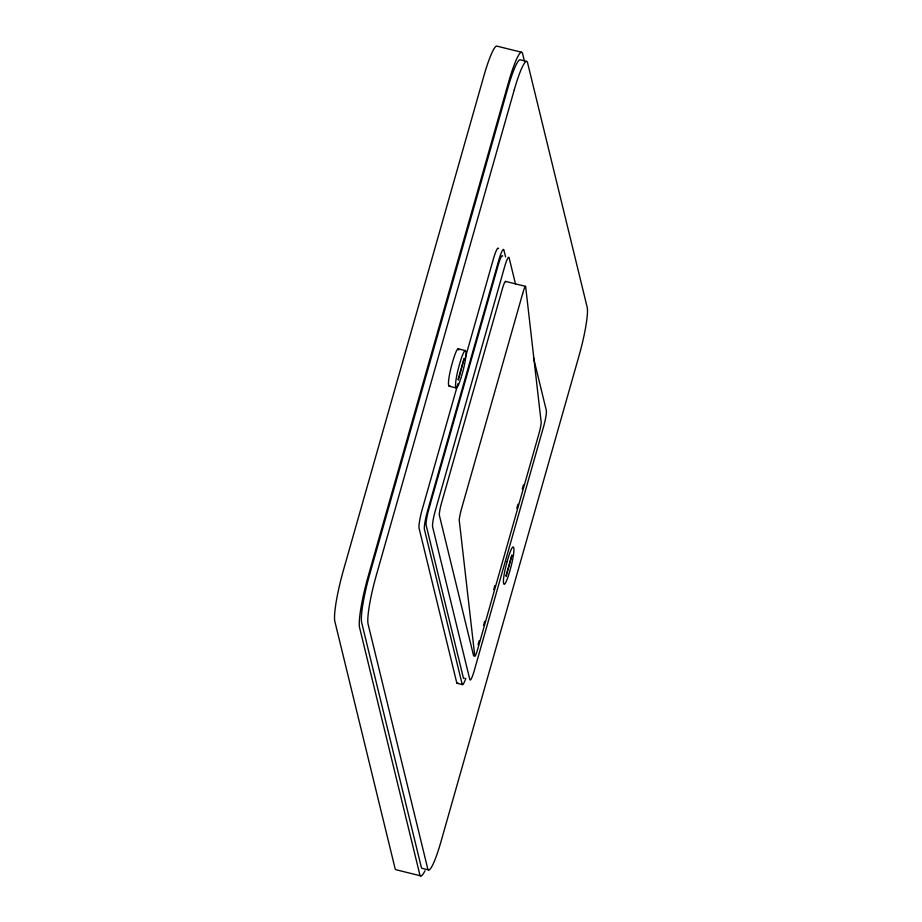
<?xml version="1.0" encoding="UTF-8"?>
<svg xmlns="http://www.w3.org/2000/svg" width="922" height="922" viewBox="0 0 922 922"><rect width="100%" height="100%" fill="white"/><g stroke="black" fill="none" stroke-linecap="round" stroke-linejoin="round"><path stroke-width="1.38" d="M457.98 383.564L422.218 509.451A15.651 2.063 -76 0 0 419.084 528.248L456.736 682.706A15.651 2.063 -76 0 0 457.808 682.845M465.057 358.67L493.362 259.059A15.651 2.063 -76 0 1 498.525 248.652M478.057 644.732L479.233 640.606M483.531 625.45L484.707 621.313M493.708 589.631L494.884 585.493M516.804 508.345L517.98 504.219M522.29 489.063L523.466 484.926M521.541 52.243L496.808 46.1A42.481 5.601 -76 0 0 483.866 75.961L343.364 570.476A42.481 5.601 -76 0 0 334.87 621.497L394.996 868.155A42.481 5.601 -76 0 0 396.103 869.757L420.835 875.9M526.554 61.394L520.112 59.792A40.245 5.313 -76 0 0 507.849 88.074L369.722 574.256A40.245 5.313 -76 0 0 361.678 622.581L421.216 866.853A40.245 5.313 -76 0 0 422.264 868.363L428.718 869.965M505.544 281.394L525.494 286.362M449.959 385.684A17.887 2.363 -76 0 1 448.737 385.523A26.404 3.481 -76 0 1 448.449 383.126A17.887 2.363 -76 0 1 450.973 367.936A26.404 3.481 -76 0 1 452.76 361.366A17.887 2.363 -76 0 1 458.199 348.793L465.299 350.556M449.198 386.203L456.298 387.966A17.887 2.363 -76 0 0 460.47 379.541A26.404 3.481 -76 0 0 462.337 373.306A17.887 2.363 -76 0 0 466.048 353.633A26.404 3.481 -76 0 0 465.76 351.224A17.887 2.363 -76 0 0 461.127 358.969A26.404 3.481 -76 0 0 459.26 365.216A17.887 2.363 -76 0 0 455.687 386.698A26.404 3.481 -76 0 0 456.298 387.966M457.151 683.294L462.521 684.631M524.341 60.806L522.636 53.845A42.481 5.601 -76 0 0 508.598 82.116L368.097 576.63A42.481 5.601 -76 0 0 359.603 627.652L419.729 874.31A42.481 5.601 -76 0 0 424.996 870.737M515.525 284.068L509.094 257.699A13.415 1.775 -76 0 0 504.668 266.631L435.299 510.753A13.415 1.775 -76 0 0 432.614 526.865L469.828 679.537A13.415 1.775 -76 0 0 474.265 670.605L543.634 426.483A13.415 1.775 -76 0 0 546.308 410.371L533.458 357.632M505.602 256.938L503.908 249.989A15.651 2.063 -76 0 0 498.733 260.396L427.589 510.788A15.651 2.063 -76 0 0 424.466 529.585L462.118 684.043A15.651 2.063 -76 0 0 465.806 678.373M458.199 348.793A26.404 3.481 -76 0 1 458.81 350.06M474.795 654.724A10.061 1.325 -76 0 1 473.551 655.565L439.402 515.467A10.061 1.325 -76 0 1 441.419 503.389L502.478 288.471A10.061 1.325 -76 0 1 505.809 281.775M464.296 678.05A13.415 1.775 -76 0 1 463.386 677.935L426.16 525.263A13.415 1.775 -76 0 1 428.845 509.151L498.214 265.029A13.415 1.775 -76 0 1 502.64 256.097M458.211 379.092L458.372 380.106L464.089 358.623L458.211 379.092M506.086 575.466L506.236 576.469L511.952 554.998L506.086 575.466M514.303 89.688L376.164 575.858A40.245 5.313 -76 0 0 368.12 624.194L427.67 868.455A40.245 5.313 -76 0 0 440.97 841.671L579.108 355.5A40.245 5.313 -76 0 0 587.153 307.164L527.603 62.903A40.245 5.313 -76 0 0 514.303 89.688M522.693 293.496L461.634 508.414A10.061 0.968 -75.5 0 0 459.26 520.411L474.772 655.865A10.061 0.968 -75.5 0 0 477.734 649.088L538.805 434.17A10.061 0.968 -75.5 0 0 541.168 422.172L525.667 286.707A10.061 0.968 -75.5 0 0 522.693 293.496M507.135 561.579A17.887 2.363 -76 0 0 503.55 583.061A26.404 3.481 -76 0 0 504.161 584.329A17.887 2.363 -76 0 0 508.345 575.916A26.404 3.481 -76 0 0 510.2 569.669A17.887 2.363 -76 0 0 513.923 549.996A26.404 3.481 -76 0 0 513.635 547.587A17.887 2.363 -76 0 0 508.99 555.332A26.404 3.481 -76 0 0 507.135 561.579"/></g></svg>
